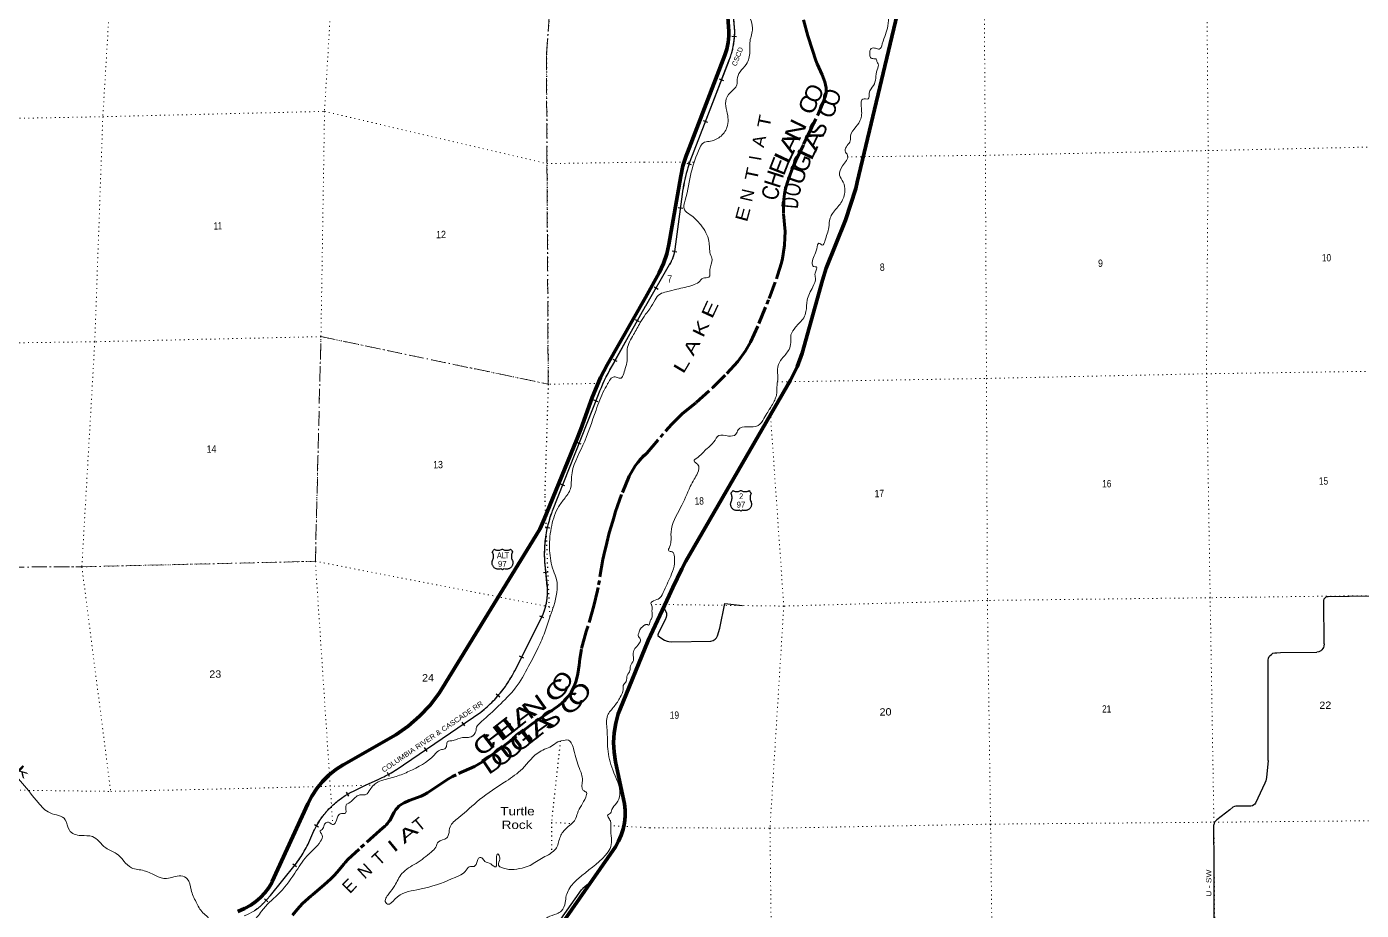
# Model space of a CAD drawing. Header units: feet. Extents: x -3 to 248627, y 0 to 184934.
# Drawn here: x 171430 to 203320, y 17281 to 38384 of the extents above; entities that cross this region are included whole.
import ezdxf
from ezdxf.enums import TextEntityAlignment as Align

# ---------------------------------------------------------------- set-up
doc = ezdxf.new("R2010")
doc.units = ezdxf.units.FT
doc.header["$LTSCALE"] = 70
for name, pattern in [('DOT_DASHED', [7.7, 5, -1.2, 0.3, -1.2]), ('DOTTED', [1.5, 0.3, -1.2]), ('LONG_DASH_SHORT_DASH', [9.9, 6, -1.2, 1.5, -1.2])]:
    doc.linetypes.add(name, pattern=pattern)
for name, color, linetype, lineweight in [('11', 7, 'LONG_DASH_SHORT_DASH', 60), ('16', 7, 'Continuous', 25), ('20', 7, 'Continuous', 70), ('29', 7, 'Continuous', 25), ('30', 7, 'Continuous', 35), ('34', 7, 'Continuous', 25), ('39', 7, 'Continuous', 13), ('42', 7, 'Continuous', 25), ('44', 7, 'DOT_DASHED', 13), ('6', 7, 'DOTTED', 25), ('7', 7, 'DOTTED', 13)]:
    doc.layers.add(name, color=color, linetype=linetype, lineweight=lineweight)
doc.layers.add('12', color=7, linetype='Continuous')
doc.layers.add('41', color=7, linetype='Continuous')

msp = doc.modelspace()

# ---------------------------------------------------------------- linework, layer by layer
at = {"layer": '11'}
for points in [[(186245.2, 28195.14), (186842.52, 28895.13), (187094.42, 29139.77), (187426.08, 29409.8), (187823.81, 29769.34), (188155.73, 30098.77), (188421.12, 30391.24), (188602.51, 30639.65), (188723.41, 30849.75), (188926.6, 31294.81), (189169.38, 31889.31), (189373.86, 32440.99), (189465.05, 32741.51), (189488.46, 32845.88), (189507.98, 32951.99), (189535.78, 33167.51), (189548.18, 33340.93), (189552.75, 33493.77), (189515.8, 33929.28), (189520.4, 34265.52), (189535.82, 34389.05), (189562.2, 34510.12), (189599.59, 34645.82), (189653.76, 34808.57), (189715.47, 34968.4), (189809.19, 35185.28), (189994.39, 35577.84), (190106.8, 35805.19), (190348.87, 36311.52), (190462.72, 36579.07), (190507.68, 36710.54), (190531.04, 36798.75), (190536.22, 36846.96), (190532.94, 36925.05), (190499.13, 37070.76), (190435.07, 37234.64), (190316.58, 37500.63), (190286.01, 37575.45), (190203.84, 37822.69), (190096.88, 38165.58), (189989.41, 38549.72)], [(186245.2, 28195.14), (186122.02, 28081.95), (186034.56, 27979.3), (185972.33, 27900.2), (185827.67, 27648.6), (185640.99, 27210.2), (185545.12, 26942.61), (185494.67, 26783.58), (185482.89, 26744.88), (185432.43, 26576.59), (185350.02, 26294.7), (185289.46, 26059.93), (185218.84, 25760.37), (185198.66, 25657.71), (185085.96, 24991.26), (185072.51, 24917.22), (184985.06, 24554.56), (184833.69, 24038.74), (184800.05, 23936.08), (184684, 23519.57), (184647, 23288.16), (184630.16, 23138.4), (184596.54, 22927.18), (184562.88, 22761.43), (184522.54, 22651.18), (184440.12, 22479.53), (184362.75, 22379.39), (184293.78, 22303.68), (184221.47, 22232.98), (184113.83, 22150.51), (183955.73, 22036.07), (183755.57, 21900.6), (183508.33, 21732.31), (183123.17, 21442.03), (182988.62, 21330.93), (182695.96, 21102.05), (182319.21, 20826.05), (182228.39, 20771.35), (182130.84, 20717.5), (181691.03, 20520.17), (181604.41, 20476.42), (181507.7, 20424.24)], [(186083.21, 28041.39), (186121.43, 28082.48), (186164.44, 28125.7), (186210.63, 28167.08), (186232.89, 28185.07), (186245.2, 28195.14)], [(181507.7, 20424.24), (181252.88, 20251.33), (181010.68, 20083.04), (180916.51, 20036.75), (180855.12, 20008.99), (180565.82, 19900.02), (180453.13, 19851.21), (180376.6, 19804.93), (180321.94, 19765.38), (180279.9, 19720.36), (180253.83, 19686.7), (180213.46, 19627.8), (180203.37, 19610.13), (180104.98, 19429.64), (180086.48, 19400.19), (180051.16, 19352.54), (180030.14, 19328.66), (180009.96, 19308.36), (179987.25, 19287.85), (179872.04, 19184.35), (179373.97, 18742.05), (179188.94, 18576.69), (179110.73, 18502.64), (179043.45, 18426.07), (179009.81, 18383.99), (178851.7, 18189.4), (178779.38, 18113.25), (178696.37, 18029.88), (178534.66, 17886.46), (178488.4, 17847.75), (178256.28, 17650.41), (178224.14, 17624.45), (178020.62, 17439.75), (177896.34, 17303.3), (177785.33, 17161.92)]]:
    msp.add_lwpolyline(points, dxfattribs=at)
at = {"layer": '16'}
for p, q in [((188499.33, 27311), (188498.74, 27310.58)), ((188499.03, 27310.78), (188498.75, 27310.58)), ((182798.48, 25909.76), (182797.89, 25909.34))]:
    msp.add_line(p, q, dxfattribs=at)
for points in [[(188255.69, 27245.75), (188277.42, 27270.63), (188285.47, 27279.84), (188307.28, 27304.82)], [(188260.6, 27034.09), (188271.49, 27059.55), (188277.44, 27077.84), (188282.28, 27100.57), (188284.73, 27123.68), (188284.74, 27146.93), (188282.32, 27170.04), (188277.5, 27192.78), (188270.33, 27214.89), (188267.78, 27220.63), (188255.69, 27245.75)], [(188307.28, 27304.82), (188332.23, 27293.1), (188342, 27289.34), (188360.4, 27284.4), (188379.23, 27281.41), (188398.26, 27280.4), (188417.29, 27281.39), (188436.12, 27284.36), (188454.53, 27289.28), (188472.32, 27296.11), (188489.31, 27304.75), (188498.72, 27310.56)], [(188499.33, 27311), (188515.86, 27301.2), (188533.13, 27293.27), (188551.13, 27287.19), (188569.67, 27283.03), (188588.54, 27280.82), (188607.54, 27280.61), (188626.45, 27282.37), (188645.08, 27286.11), (188663.22, 27291.77), (188666.12, 27293.02), (188691.12, 27304.9)], [(188691.12, 27304.9), (188712.95, 27279.9), (188720.68, 27271.05), (188742.77, 27245.75)], [(188742.77, 27245.75), (188730.8, 27221.05), (188724.01, 27203.15), (188718.09, 27180.67), (188714.55, 27157.7), (188713.43, 27134.48), (188714.75, 27111.28), (188718.48, 27088.34), (188724.59, 27065.91), (188727.08, 27059.51), (188737.89, 27034.02)], [(188436.96, 26833.27), (188412.95, 26829.68), (188406.98, 26829.18), (188391.13, 26829.5), (188375.41, 26831.49), (188359.98, 26835.1), (188345.01, 26840.31), (188330.67, 26847.05), (188317.11, 26855.26), (188304.48, 26864.83), (188292.92, 26875.68), (188282.56, 26887.67), (188273.51, 26900.68), (188265.87, 26914.57), (188259.73, 26929.18), (188255.14, 26944.35), (188252.17, 26959.92), (188250.83, 26975.71), (188251.16, 26991.56), (188253.14, 27007.28), (188253.67, 27009.55), (188260.6, 27034.09)], [(188499.25, 26811.96), (188474.11, 26832.63), (188473.28, 26833), (188468.03, 26834.72), (188462.95, 26835.81), (188436.96, 26833.27)], [(188561.32, 26833.3), (188535.12, 26835.7), (188533.89, 26835.53), (188528.56, 26834.18), (188524.11, 26832.53), (188499.25, 26811.96)], [(188737.89, 27034.02), (188744.71, 27009.51), (188745.88, 27003.96), (188747.51, 26988.2), (188747.49, 26972.35), (188745.8, 26956.59), (188742.48, 26941.09), (188737.56, 26926.03), (188731.09, 26911.56), (188723.15, 26897.85), (188713.81, 26885.04), (188703.19, 26873.28), (188691.39, 26862.69), (188678.55, 26853.4), (188664.82, 26845.49), (188650.33, 26839.07), (188635.25, 26834.2), (188619.74, 26830.93), (188603.97, 26829.3), (188588.12, 26829.32), (188585.12, 26829.64), (188561.32, 26833.3)], [(182554.83, 25844.51), (182576.56, 25869.39), (182584.61, 25878.6), (182606.42, 25903.58)], [(182559.74, 25632.85), (182570.63, 25658.31), (182576.58, 25676.6), (182581.42, 25699.33), (182583.87, 25722.44), (182583.88, 25745.69), (182581.46, 25768.8), (182576.64, 25791.54), (182569.47, 25813.65), (182566.92, 25819.39), (182554.83, 25844.51)], [(182606.42, 25903.58), (182631.37, 25891.86), (182641.14, 25888.1), (182659.54, 25883.16), (182678.37, 25880.17), (182697.4, 25879.16), (182716.43, 25880.15), (182735.26, 25883.12), (182753.67, 25888.04), (182771.46, 25894.87), (182788.45, 25903.51), (182797.86, 25909.32)], [(182798.48, 25909.76), (182815, 25899.96), (182832.27, 25892.03), (182850.27, 25885.95), (182868.81, 25881.79), (182887.68, 25879.58), (182906.68, 25879.37), (182925.59, 25881.13), (182944.22, 25884.87), (182962.36, 25890.53), (182965.26, 25891.78), (182990.26, 25903.66)], [(182990.26, 25903.66), (183012.09, 25878.66), (183019.82, 25869.81), (183041.91, 25844.51)], [(183041.91, 25844.51), (183029.94, 25819.81), (183023.15, 25801.91), (183017.23, 25779.43), (183013.69, 25756.46), (183012.57, 25733.24), (183013.89, 25710.04), (183017.62, 25687.1), (183023.73, 25664.67), (183026.22, 25658.27), (183037.03, 25632.78)], [(182736.1, 25432.03), (182712.09, 25428.44), (182706.12, 25427.94), (182690.27, 25428.26), (182674.55, 25430.25), (182659.12, 25433.86), (182644.15, 25439.07), (182629.81, 25445.81), (182616.25, 25454.02), (182603.62, 25463.59), (182592.06, 25474.44), (182581.7, 25486.43), (182572.65, 25499.44), (182565.01, 25513.33), (182558.87, 25527.94), (182554.28, 25543.11), (182551.31, 25558.68), (182549.97, 25574.47), (182550.3, 25590.32), (182552.28, 25606.04), (182552.81, 25608.31), (182559.74, 25632.85)], [(183037.03, 25632.78), (183043.85, 25608.27), (183045.02, 25602.72), (183046.65, 25586.96), (183046.63, 25571.11), (183044.94, 25555.35), (183041.62, 25539.85), (183036.7, 25524.79), (183030.23, 25510.32), (183022.29, 25496.61), (183012.95, 25483.8), (183002.33, 25472.04), (182990.53, 25461.45), (182977.69, 25452.16), (182963.96, 25444.25), (182949.47, 25437.83), (182934.39, 25432.96), (182918.88, 25429.69), (182903.11, 25428.06), (182887.26, 25428.08), (182884.26, 25428.4), (182860.46, 25432.06)], [(182798.39, 25410.72), (182773.25, 25431.39), (182772.42, 25431.76), (182767.17, 25433.48), (182762.09, 25434.57), (182736.1, 25432.03)], [(182860.46, 25432.06), (182834.26, 25434.46), (182833.03, 25434.29), (182827.7, 25432.94), (182823.25, 25431.29), (182798.39, 25410.72)]]:
    msp.add_lwpolyline(points, dxfattribs=at)
at = {"layer": '20'}
for points in [[(186214.5, 31915.08), (186545.2, 32506.04), (186646.52, 32726.22), (186724.26, 32955.78), (186775.81, 33181.94), (187059.09, 34813.76), (187111.93, 35060.7), (187190.28, 35300.76), (187220.89, 35376.34), (188115.63, 37700.77), (188162.15, 37851.15), (188192.69, 38005.56), (188206.93, 38162.32), (188207.09, 38272.7), (188152.91, 39090.52), (188145.5, 39445.24), (188170.16, 39760.36), (189002.46, 45197.36), (189018.72, 45352.49), (189018.68, 45508.47), (189002.33, 45663.59), (188969.86, 45816.14), (188931.57, 45937.81), (188635.39, 46657.51)], [(186282.07, 23727.96), (186780.89, 24798.96), (186866.84, 24992.19), (187081.68, 25439.81), (187182.86, 25615.99), (189682.06, 29945.19), (189836.97, 30260.8), (189956.17, 30584.8), (190447.43, 32334.42), (190532.36, 32619.52), (190993.11, 33761.64), (191238.4, 34518.25), (191277.82, 34672.19), (192227.73, 38675.21)], [(176473.82, 17252.55), (176637.4, 17321.9), (176786.58, 17404.08), (176907.5, 17489.02), (177018.87, 17586.13), (177119.49, 17694.35), (177208.24, 17812.49), (177284.15, 17939.27), (177298.17, 17966.43), (178144.01, 19820.05), (178241.91, 20010.4), (178359.16, 20189.47), (178494.49, 20355.3), (178646.42, 20506.08), (178813.27, 20640.15), (178993.23, 20756.05), (179010.59, 20765.87), (180249.16, 21472.24), (180546.06, 21678.94), (180819.74, 21915.53), (181067.18, 22179.43), (181285.68, 22467.76), (181366.26, 22592.19), (183607.29, 26239.55), (183687.72, 26379.88), (183724.18, 26457.22), (183795.89, 26620.05), (184569.38, 28510.23), (184670.68, 28770.89), (184939.84, 29526.54), (185139.94, 30003.29), (185302.43, 30311.61), (186214.5, 31915.08)], [(184087.76, 16774.66), (185497.1, 18800.22), (185573.15, 18932.83), (185634.92, 19072.67), (185681.74, 19218.19), (185713.09, 19367.81), (185728.63, 19519.89), (185728.19, 19672.76), (185711.92, 19823.81), (185498.19, 20830.24), (185463.72, 21058.43), (185453.28, 21288.96), (185467.01, 21519.32), (185504.73, 21746.99), (185566.05, 21969.47), (185602.95, 22071.83), (186282.07, 23727.96)]]:
    msp.add_lwpolyline(points, dxfattribs=at)
at = {"layer": '29'}
for p, q in [((202431.24, 23642.05), (202425.87, 24679.14)), ((202527.69, 24779.11), (204820.08, 24811.13)), ((201095.07, 20856.39), (201092.69, 23254.91))]:
    msp.add_line(p, q, dxfattribs=at)
for points in [[(186649.59, 24521.54), (186705.66, 24421.22), (186715.94, 24376.64), (186714.8, 24325.2), (186709.08, 24278.33), (186687.38, 24220.04), (186527.45, 23904.54), (186510.31, 23859.96), (186513.74, 23845.1), (186554.87, 23803.95), (186672.53, 23731.93), (186737.64, 23707.93), (186775.34, 23702.21), (186842.74, 23694.21), (187779.46, 23707.93), (187835.43, 23725.07), (187879.98, 23753.65), (187915.4, 23789.09), (187939.39, 23835.96), (187994.22, 24018.85), (188108.45, 24608.69), (188533.4, 24558.39)], [(202425.87, 24679.14), (202436.12, 24719.88), (202454.4, 24747.31), (202477.25, 24765.6), (202502.38, 24777.03), (202527.69, 24779.11)], [(202431.24, 23642.05), (202425.84, 23589.38), (202418.99, 23559.66), (202400.71, 23529.94), (202375.58, 23500.22), (202350.45, 23475.08), (202320.75, 23459.07), (202302.47, 23452.21), (202254.97, 23444.54)], [(201092.69, 23254.91), (201101.89, 23302.47), (201120.17, 23339.05), (201140.73, 23366.48), (201172.72, 23393.92), (201209.27, 23419.07), (201250.4, 23430.5), (201301.21, 23433.71)], [(201301.21, 23433.71), (201392.15, 23435.7), (202254.97, 23444.54)], [(201095.07, 20856.39), (201053.92, 20451.64), (201036.79, 20375.07), (201017.36, 20314.48), (200793.47, 19843.53), (200776.34, 19819.53), (200752.34, 19797.8), (200719.22, 19776.09), (200679.23, 19770.37), (200318.26, 19765.8), (200287.43, 19757.8), (200254.29, 19742.94), (200181.18, 19683.5), (199870.47, 19441.16), (199823.64, 19394.31), (199805.37, 19364.59), (199794.49, 19321.11)], [(199831.28, 16729.99), (199804.23, 17159.76), (199806.45, 17824.1), (199807.56, 18351.79), (199794.49, 19321.11)], [(184045.38, 16854.88), (184689.21, 17773.68), (184707.05, 17795.66), (184722.6, 17810.31), (184777.01, 17854.21), (184930.05, 17985.23)]]:
    msp.add_lwpolyline(points, dxfattribs=at)
at = {"layer": '34'}
for p, q in [((188282.82, 38160.06), (188393.22, 38153.09)), ((187976.88, 37141.3), (188080.04, 37101.39)), ((187592.41, 36140.39), (187695.57, 36100.47)), ((187202.1, 35121.9), (187308.51, 35091.71)), ((186996.02, 34063.49), (187105.66, 34048.84)), ((186854.8, 33034.78), (186962.66, 33010.23)), ((186423.81, 32169.46), (186519.6, 32114.14)), ((186070.86, 31332.21), (185974.23, 31386.04)), ((185540.14, 30384.95), (185443.52, 30438.79)), ((185082.95, 29424.87), (184980.05, 29465.43)), ((184682.35, 28415.68), (184579.44, 28456.24)), ((184291.58, 27417.21), (184188.68, 27457.77)), ((183927.67, 26404.65), (183819.67, 26428.53)), ((183891.98, 25356.12), (183781.96, 25344.7)), ((183790.12, 24263.69), (183689.63, 24309.93)), ((183306.89, 23304.28), (183208.23, 23354.29)), ((182733.56, 22370.8), (182650.02, 22443.3)), ((181896.51, 21685.49), (181834.27, 21776.93)), ((180997.45, 21076.69), (180935.21, 21168.12)), ((180101.87, 20478.12), (180048.6, 20575.05)), ((179125.88, 20007.46), (179068.96, 20102.31)), ((178403.73, 19270.33), (178307.25, 19324.42)), ((177874.82, 18315.67), (177789.03, 18385.48)), ((177193.08, 17485), (177110.55, 17558.64))]:
    msp.add_line(p, q, dxfattribs=at)
at = {"layer": '34', "lineweight": 13}
for p, q in [((187092.99, 34385.16), (186917.67, 33073.44)), ((186784.22, 32693.63), (186216.04, 31709.8)), ((186215.05, 31706.31), (185479.84, 30386.64)), ((185091.11, 29598.57), (183995.89, 26820.07)), ((183817.11, 25533.94), (183870.69, 25017.77)), ((183739.91, 24282.57), (183091.5, 23003.49)), ((182281.32, 22015.29), (180258.26, 20638.26)), ((178290.58, 19175.5), (178170.45, 18899.66))]:
    msp.add_line(p, q, dxfattribs=at)
for points in [[(188273.86, 39061.62), (188290.79, 38892.91), (188336.54, 38362.49)], [(188203.38, 37571.21), (187273.38, 35167.57), (187244.05, 35064.19)], [(177847.16, 18366.44), (177254.19, 17637.76), (177078.79, 17441.2)]]:
    msp.add_lwpolyline(points, dxfattribs=at)
at = {"layer": '34'}
for points in [[(188291.89, 38893.01), (188337.64, 38362.56), (188338.28, 38349.61), (188339.62, 38317.69), (188340.21, 38285.89), (188340.4, 38254.06), (188340.01, 38222.27), (188338.98, 38190.34), (188337.44, 38158.62), (188335.43, 38126.7), (188332.74, 38095.05), (188329.56, 38063.21), (188325.72, 38031.64), (188321.47, 38000.04), (188316.72, 37968.65), (188311.31, 37937.13), (188305.23, 37905.89), (188298.82, 37874.79), (188291.75, 37843.56), (188284.26, 37812.7), (188276.18, 37781.87), (188267.36, 37751.16), (188258.27, 37720.76), (188248.6, 37690.38), (188238.2, 37660.13), (188227.51, 37630.18), (188216.33, 37600.43), (188204.4, 37570.81), (187274.42, 35167.22), (187245.1, 35063.88), (187230.12, 35015.1), (187210.09, 34946.49), (187191.21, 34877.31), (187173.91, 34807.51), (187157.48, 34738), (187142.22, 34667.92), (187128.53, 34597.21), (187115.7, 34526.79), (187104.11, 34456.21), (187094.08, 34385.01), (186918.76, 33073.3), (186918.33, 33069.72), (186915.96, 33053.14), (186913.38, 33036.59), (186910.5, 33020.1), (186907.27, 33003.6), (186903.8, 32987.25), (186900.06, 32970.83), (186896, 32954.62), (186891.67, 32938.35)], [(186891.67, 32938.35), (186887.01, 32922.27), (186882.15, 32906.21), (186877.03, 32890.3), (186871.57, 32874.38), (186865.78, 32858.66), (186859.82, 32843.04), (186853.53, 32827.41), (186847.03, 32812.01), (186840.23, 32796.67), (186833.06, 32781.46), (186825.79, 32766.43), (186818.2, 32751.46), (186810.25, 32736.62), (186802.17, 32721.96), (186793.86, 32707.45), (186785.17, 32693.07), (186216.19, 31710.59)], [(183949.53, 26691.7), (183965.62, 26740.04), (183982.9, 26788.18), (183994.86, 26820.46), (185090.09, 29598.98), (185124.68, 29685.3), (185161.07, 29770.36), (185198.93, 29854.83), (185237.98, 29939.4), (185278.82, 30022.71), (185320.93, 30104.93), (185364.23, 30187.25), (185409.32, 30268.31), (185455.7, 30348.29), (185478.89, 30387.19), (186216.19, 31710.62)], [(179102.35, 20057.02), (179133.64, 20075.01), (179164.96, 20092.34), (179196.68, 20109.17), (179220.48, 20121.16), (179522.21, 20268.93), (179825.62, 20408.97), (179924.98, 20453.55), (179926.3, 20454.14), (179963.43, 20471.59), (180000.58, 20489.57), (180037.16, 20508.33), (180073.25, 20527.67), (180109.37, 20547.52), (180144.92, 20568.15), (180179.97, 20589.34), (180214.98, 20611.27), (180249.28, 20633.68), (180257.65, 20639.17), (182280.67, 22016.18), (182320.18, 22047.19), (182358.77, 22078.95), (182396.85, 22111.39), (182434.8, 22144.47), (182471.81, 22178.27), (182508.08, 22212.58), (182544.22, 22247.52), (182579.42, 22283.19), (182613.87, 22319.36), (182648.01, 22356.4), (182681.18, 22393.76), (182714, 22431.57), (182746.11, 22470.29), (182777.24, 22509.34), (182807.84, 22549.08), (182837.86, 22589.08), (182867.18, 22629.99), (182895.69, 22671.02), (182923.5, 22712.94), (182950.51, 22754.97), (182976.98, 22797.68), (183002.47, 22840.71), (183027.21, 22884.26), (183051.37, 22928.08), (183074.6, 22972.62), (183090.52, 23003.99), (183738.92, 24283.05), (183749.5, 24306.02), (183759.49, 24329.12), (183769.09, 24352.41), (183778.48, 24375.95), (183787.3, 24399.6), (183795.66, 24423.3), (183803.82, 24447.26), (183811.4, 24471.33), (183818.51, 24495.45), (183825.3, 24519.89), (183831.57, 24544.26), (183837.59, 24568.74), (183843.07, 24593.46), (183848.04, 24618.11), (183852.62, 24642.94), (183856.87, 24667.77), (183860.61, 24692.83), (183863.96, 24717.76), (183866.78, 24742.93), (183869.21, 24767.98), (183871.26, 24793.19), (183872.79, 24818.33), (183873.86, 24843.52), (183874.62, 24868.71), (183874.78, 24894), (183874.63, 24919.29), (183873.96, 24944.5), (183872.96, 24969.7), (183871.32, 24994.88), (183869.59, 25017.67), (183816.01, 25533.84), (183811.91, 25584.83), (183809, 25635.65), (183806.97, 25686.52), (183805.49, 25737.74), (183805.2, 25788.77), (183805.82, 25839.58), (183806.98, 25890.74), (183809.34, 25941.7), (183812.6, 25992.45), (183816.7, 26043.56), (183821.74, 26094.16), (183827.35, 26144.82), (183834.12, 26195.59), (183841.82, 26245.84), (183850.41, 26296.15), (183859.58, 26346.24), (183869.93, 26396.42), (183880.91, 26446.08), (183893.06, 26495.83), (183905.84, 26545.04), (183919.48, 26594.34), (183934.07, 26643.13), (183949.53, 26691.7)], [(176872.18, 17273.81), (176889.64, 17285.39), (176907, 17297.31), (176924.15, 17309.42), (176941.13, 17321.98), (176957.81, 17334.69), (176974.32, 17347.85), (176990.53, 17361.14), (177006.61, 17374.78), (177022.33, 17388.69), (177037.83, 17402.89), (177053.14, 17417.27), (177068.15, 17432.07), (177077.99, 17441.95), (177253.35, 17638.47), (177846.3, 18367.12), (177875.89, 18405.95), (177904.43, 18445.25), (177932.33, 18485.07), (177959.93, 18525.44), (177986.49, 18566.27), (178012.22, 18607.4), (178037.67, 18649.08), (178062.07, 18691.22), (178085.64, 18733.66), (178108.71, 18776.83), (178130.79, 18820.07), (178152.42, 18863.65), (178169.45, 18900.11), (178289.58, 19175.96), (178303.4, 19204.23), (178319.91, 19236.02), (178336.67, 19267.71), (178354.23, 19299.03), (178372.25, 19330.3), (178390.74, 19360.88), (178409.96, 19391.27), (178429.52, 19421.36), (178449.61, 19451.21), (178470.37, 19480.42), (178491.58, 19509.58), (178513.2, 19538.24), (178535.42, 19566.47), (178558.05, 19594.18), (178581.21, 19621.65), (178604.71, 19648.82), (178628.87, 19675.36), (178653.38, 19701.57), (178678.49, 19727.35), (178703.92, 19752.82), (178729.85, 19777.59), (178756.1, 19802.04), (178782.76, 19825.99), (178810.03, 19849.5), (178837.51, 19872.43), (178865.52, 19895.12), (178893.81, 19917.04), (178922.64, 19938.72), (178951.74, 19959.62), (178981.19, 19980.21), (179010.85, 20000.22), (179041.11, 20019.8), (179071.66, 20038.6), (179102.35, 20057.02)]]:
    msp.add_lwpolyline(points, dxfattribs=at)
at = {"layer": '34', "lineweight": 13}
for centre, radius, start, end in [((186514.79, 38262.22), 1824.51, 337.74459, 3.15045), ((191166.01, 33835.38), 4109.96, 162.60338, 172.31256), ((185965.57, 33194.62), 959.78, 328.53454, 352.7466), ((190034.35, 27650.14), 5313.38, 149.00112, 158.48755), ((186728.51, 25784.73), 2922.18, 159.2492, 184.92329), ((182428.87, 24895.02), 1447.04, 334.9607, 4.86635), ((180520.44, 24285.17), 2872.81, 307.80282, 333.50366), ((187763, 2928.57), 19196.81, 114.09648, 116.42149), ((178947.62, 22596.1), 2356.03, 294.52084, 303.79958), ((180142.69, 18281.9), 2056.41, 116.62946, 154.24367), ((175636.65, 20071.29), 2791.57, 322.35903, 335.1843), ((176217.37, 18285.68), 1206.31, 289.90582, 315.569)]:
    msp.add_arc(centre, radius, start, end, dxfattribs=at)
at = {"layer": '39'}
msp.add_lwpolyline([(186204.29, 24097.73), (186209.48, 24099.65), (186214.61, 24101.24), (186222.94, 24103.55), (186231.44, 24105.5), (186235.51, 24105.85), (186241.53, 24106.38), (186249.5, 24106.56), (186255.17, 24106.03), (186263.66, 24104.26), (186271.63, 24101.42), (186279.01, 24097.79)], dxfattribs=at)
for points in [[(188822.86, 46659.45), (189011.54, 46264.8), (189161.1, 45879.88), (189210.62, 45455.44), (189201.28, 45235.75), (189237.51, 45071.01), (189148.96, 44268.15), (189158, 44187.68), (189082.41, 44122.28), (189027.87, 43980.59), (188939.72, 43306.65), (188873.16, 42999.62), (188830.22, 42733.18), (188878.71, 42391.32), (188925.93, 41827.85), (188841.87, 41472.26), (188693.08, 41148.09), (188624.16, 40869.24), (188590.32, 40679.45), (188443.1, 40228.39), (188416.02, 39819.12), (188411.37, 39524.32), (188373.49, 39364.66), (188381.61, 39234.76), (188421.66, 39041.6), (188626.61, 38729.89), (188772.65, 38304.64), (188708.05, 38001.66), (188710.75, 37784.13), (188621.97, 37484.88), (188475.35, 37309.81), (188405.28, 37123.61), (188398.84, 36994.6), (188240.3, 36807.3), (188132.18, 36608.53), (188161.32, 36367.16), (188162.15, 35976.36), (187996.05, 35750.69), (187735.96, 35644.71), (187599.65, 35610.78), (187516.66, 35492.91), (187310.81, 34906.15), (187166.22, 34243.6), (187144.95, 34013.69), (187283.17, 33894.54), (187535.52, 33651.91), (187733.48, 33255.51), (187765.36, 32955.75), (187807.24, 32821.3), (187753.85, 32586.96), (187731.98, 32405.38), (187591.6, 32375.43), (187488.15, 32285.51), (187344.3, 32211.19), (186967.46, 32115.85), (186714.91, 32050.26), (186566.74, 32000.07), (186443.81, 31859.54), (186321.79, 31646.5), (186217.83, 31516.46)], [(191272.8, 46680.2), (191285.36, 46458.29), (191176.17, 46182.96), (191174.05, 46029.83), (191126.06, 45684.76), (191094.09, 45021.6), (191075.87, 44545.95), (191140.12, 43906.15), (191172.65, 43554.02), (191279.57, 43363.98), (191249.18, 43220.57), (191205.77, 43153.55), (191290.57, 43126.4), (191435.42, 43120.15), (191579.57, 43170.29), (191672.01, 43175.47), (191671.1, 43247.98), (191694.53, 43304.68), (191718.76, 43296.92), (191708.19, 43175.92), (191693.66, 43050.84), (191566.17, 42954.58), (191387.91, 42897.97), (191249.96, 42833.8), (191238.63, 42775.24), (191379.76, 42744.76), (191484.26, 42750.09), (191540.6, 42746.77), (191529.74, 42649.94), (191482.24, 42588.91), (191354.57, 42506.74), (191286.84, 42455.54), (191281.27, 42256.03), (191267.99, 42030.25), (191338.73, 41839.75), (191428.01, 41774.39), (191497.07, 41718.84), (191485.56, 41674.38), (191436.12, 41607.28), (191500.47, 41444.91), (191609.89, 41377.78), (191655.22, 41289.71), (191741.02, 41182), (191860.08, 40986.06), (191979.94, 40725.67), (192169.9, 40163.98), (192225.32, 39749.69), (192210.37, 39334.52), (192123.32, 38896.29), (192041.71, 38667.64), (192008.77, 38405.35), (191873.39, 37972.56), (191802.57, 37846.78), (191713.81, 37869.85), (191609.36, 37860.5), (191574.73, 37735.17), (191595.93, 37646.79), (191668.66, 37619.5), (191720.98, 37616.12), (191745.91, 37551.97), (191774.71, 37499.95), (191752.36, 37356.64), (191664.56, 36978.84), (191562.21, 36800.29), (191535.77, 36662.98), (191411.17, 36657.4), (191373.06, 36487.71), (191360.78, 36181.36), (191242.51, 35990.52), (191112.47, 35775.37), (191109.9, 35658.5), (191038.87, 35548.83), (190988.2, 35419.28), (191045.85, 35311.21), (190924.3, 35059.9), (190854.63, 34841.47), (190941.22, 34669.3), (190979.96, 34464.31), (190886.96, 34181.13), (190685.05, 33924.79), (190630.11, 33815.32), (190596.72, 33589.29), (190500.25, 33261.74), (190445.16, 33164.36), (190360.12, 33211.65), (190309.45, 33082.09), (190200.97, 32750.37), (190234.29, 32658.11), (190298.77, 32646.83), (190268.41, 32501.41), (190277.95, 32380.66), (190216.17, 32174.41), (190079.39, 31854.42), (190050.62, 31580.1), (189996.13, 31434.38), (189797.89, 31206.29), (189691.57, 31023.66)], [(155167.2, 32874.11), (155397.84, 32558.16), (155658.37, 32252.46), (156066.02, 32170.68), (156363, 32211.88), (156649.47, 32039.49), (156774.05, 31806.01), (156833.14, 31519.08), (156862.07, 31231.65), (157093.59, 30977.8), (157565.58, 30655.5), (157707.58, 30583.37), (157991.67, 30312.29), (158082.9, 30148.71), (158331.47, 29957.57), (158677.13, 29613.02), (159036.99, 29381.45), (159195.94, 29378.07), (159239.24, 29314.36), (159230.09, 29259.85), (159249.26, 29195.74), (159222.05, 29138.91), (159227.42, 29058.46), (159255.27, 28956.25), (159268.78, 28869.9), (159403.27, 28765.44), (159508.71, 28594.05), (159774.03, 28483.72), (160143.54, 28397.28), (160477.08, 28416.94), (161345.35, 28453.6), (161464.39, 28552.23), (161620.29, 28490.41), (161768.55, 28404.29), (161916.74, 28322.21), (162078.28, 28163.84), (162570.28, 27968.71), (162978.33, 27741.97), (163430.59, 27517.99), (163584.59, 27208.49), (163570.3, 26859.94), (163713.94, 26689.18), (163897.92, 26631.86), (164145.92, 26354.13), (164619.87, 25915.08), (164674.77, 25638.15), (164884.5, 25363.8), (165182.44, 25107.04), (165385.06, 25017.81), (165559.1, 24712.67), (165711.72, 24364.89), (165920.69, 24016.04), (166276.84, 23645.49), (166570.71, 23632.28), (166869.73, 23671.51), (167062.44, 23453.26), (167134.26, 23247.08), (167157.12, 23082.36), (167389.47, 22899), (167638.07, 22826.64), (167886.6, 22879.12), (168085.83, 22751.58), (168345.49, 22498.2), (168624.32, 22301.52), (169148.5, 21986.13), (169375.45, 21885.22), (169557.13, 21725.18), (169924.63, 21517.9), (170084.96, 21311.19), (170301.59, 21105.41), (170473.75, 21033.79), (170898.96, 20742.92), (171332.63, 20307.22), (171702.25, 19852.33), (171989.93, 19607.48), (172352.67, 19444.42), (172449.4, 19192.35), (172727.05, 19066.12), (172998.94, 19044.49), (173319.26, 18771.99), (173570.91, 18637.27), (173936.61, 18297.08), (174233.43, 18227.55), (174773.59, 18039.26), (175116.49, 18101.36), (175268.53, 18029.41), (175357.32, 17771.17), (175478.88, 17477.23), (175639.98, 17224.22), (175750.31, 17121.37), (175840.49, 17020.19), (175973.61, 16975.94)], [(186217.83, 31516.46), (186092.39, 31316.14), (185930.7, 31030.8), (185781.68, 30680), (185778.17, 30408.13), (185729.05, 30218.05), (185608.21, 29986.51), (185513.21, 30015.12), (185426.81, 30009.65), (185340.12, 29901.49), (185226.82, 29700.28), (185034.34, 29228.89), (184721.91, 28386.05), (184448.74, 27633.62), (184423.32, 27349.31), (184270.54, 27103.14), (184121.32, 26885.22), (183962.36, 26407.4), (183924.98, 25875.24), (184015.51, 25391.53), (184087.34, 25185.35), (184023.42, 24556.11), (183941.12, 24305.07), (183810.7, 23924.38), (183653.88, 23559.35), (183423.97, 23114.58), (183104.92, 22587.78), (182703.69, 22164.31), (182299.61, 21791.12), (182181.15, 21658.27), (182149.29, 21518.81), (182012.26, 21413.84), (181905.69, 21412.06), (181675.33, 21355.86), (181561.19, 21325.77), (181486.96, 21314.46), (181464.41, 21219.46), (181417.49, 21138.14), (181315.35, 21112.27), (181166.56, 20988.98), (180569.62, 20602.5), (180257.92, 20478.5), (179635.54, 20170.12), (179537.09, 20043.65), (179458.67, 20042.34), (179328.44, 20011.98), (179130.12, 19843.56), (179062.46, 19800.15), (179051.68, 19602.66), (178951.28, 19592.93), (178895.41, 19565.82), (178810.03, 19379.16), (178762.55, 19332.06), (178643.04, 19382.41), (178592.8, 19379.56), (178535.53, 19316.19), (178490.97, 19214.78), (178443.25, 19181.76), (178489.23, 19077.84), (178453.48, 18930.26), (178125.57, 18572.44), (177836.64, 18168.96), (177428.89, 17654.78), (177043.24, 17261.76), (176805.51, 17044.37), (176699.04, 17036.55), (176634.54, 16924.74), (176566.18, 16802.8), (176458.93, 16841.27), (176370.23, 16853.88), (176251.16, 16757.26), (176238.5, 16672.49), (176310.72, 16562.96), (176288.34, 16457.89), (176188.68, 16283.07), (176118.01, 16179.21), (176085.8, 16180.69), (176027.59, 16240.95)], [(189691.57, 31023.66), (189645.67, 30672.57), (189473.46, 30452.86), (189379.31, 30262.33), (189378.69, 29988.35), (189360.56, 29828.99), (189343.49, 29585.02), (189302.75, 29465.66), (189281.85, 29422.51), (189137.19, 29181.41), (189047.63, 29025.27), (188906.12, 28858.39), (188432.8, 28759.84), (188373.84, 28650.32), (188197.42, 28607.84), (187972.04, 28621.15), (187849.29, 28466.52), (187686.39, 28307.36), (187585.05, 28209.41), (187475.73, 28107.32), (187376.41, 28009.39), (187461.8, 27933.9), (187460.38, 27724.38), (187381.79, 27576.35), (187287.46, 27399.91), (187056.43, 26897.45), (186826.41, 26314.41), (186825.24, 26084.75), (186790.63, 25957.41), (186771.7, 25862.49), (186852.37, 25843.35), (186906.14, 25723.15), (186908.19, 25557.99), (186838.85, 25313.37), (186662.73, 24922.39), (186552.45, 24735.68), (186408.5, 24669.43), (186344.76, 24620.29), (186369.69, 24556.13), (186371.24, 24431.25), (186365.35, 24257.94), (186325.94, 24192.98), (186288.42, 24091.66), (186279.01, 24097.79)], [(186204.29, 24097.73), (186094.23, 24002.8), (186055.66, 23903.5), (186038.71, 23834.76), (186092.16, 23765.19), (186073.67, 23668.24), (185933.93, 23484.7), (185923.95, 23359.7), (185929.78, 23251.08), (185855.59, 23116.95), (185845.34, 23008.06), (185780.9, 22892.22), (185753.12, 22748.81), (185684.39, 22649), (185679.94, 22554.3), (185612.62, 22369.96), (185465.47, 22148.04), (185310.12, 21936.05), (185297.73, 21593.57), (185315.41, 21136.83), (185432.35, 20637.45), (185601.14, 20044.31), (185524.11, 19839.67), (185410.04, 19684.74), (185357.46, 19581.18), (185309.71, 19550.19), (185326.56, 19504.16), (185376.3, 19416.4), (185388.31, 19179.02), (185406.28, 18945.77), (185371.16, 18759.95), (185261.25, 18597.05), (184616.83, 18042.66), (184385.87, 17781.09), (184324.01, 17631.07), (184298.65, 17463.53), (184207.44, 17264.7), (184097.92, 17198.44), (183882.1, 17114.3), (183729.8, 16960.75), (183663.11, 16858.97), (183549.71, 16784.59), (183365.06, 16761.37), (183032.28, 16695.41), (183033.73, 16608.86), (183073.51, 16514.89), (182996.26, 16443.13), (182790.33, 16369.22), (182685.78, 16367.48), (182541.2, 16352.98), (182427.2, 16314.83), (182315.3, 16270.68), (182120.49, 16253.34), (181858.76, 16269.1), (181681.41, 16290.29), (181506.51, 16285.36), (181204.56, 16421.25), (181116.19, 16534.53), (180943.59, 16753.12), (180772.88, 16738.19), (180520.5, 16554.78), (180352.31, 16388.89), (180137.1, 16268.51), (179960.03, 16032), (179792.64, 15817.8), (179538.19, 15638.39), (179137.05, 15571.28), (178967.91, 15582.55), (178777.13, 15565.27), (178728.67, 15697.34), (178805, 15823.45), (178768.33, 15971.82), (178594.4, 16029.32), (178372.42, 16073.93), (178276.84, 16015.96), (178111.33, 15809.84), (177865.46, 15719.16), (177660.13, 15609.02), (177432.72, 15375.69), (177042.02, 14803.4), (176996.22, 14655.66), (177053.86, 14576.09), (177011.27, 14476.72), (176907.89, 14404.53), (176838.49, 14344.98), (176816.47, 14217.77), (176724.49, 14065.23), (176506.81, 13610.59), (176451.72, 13416.39), (176484.9, 13356.54), (176450.46, 13251.27), (176473.62, 13068.44), (176529.39, 12859.98), (176516.97, 12640.31), (176449.68, 12574.76), (176304.23, 12612.59), (176211.23, 12641.24)], [(184200.01, 21325.57), (184376.76, 21340.6), (184505.35, 21107.18), (184637.37, 20668.46), (184710.44, 20387.81), (184728.58, 20144.49), (184803.88, 20091.39), (184789.54, 19986.45), (184590.9, 19596.56), (184537.05, 19448.69), (184311.42, 19229.48), (184170.24, 19011.69), (184072.09, 18746.3), (183935.2, 18633.28), (183612.48, 18446.68), (183457.19, 18351.47), (183271.16, 18289.97), (182760, 18307.6), (182717.3, 18335.08), (182725.11, 18470.11), (182717.06, 18590.77), (182684.28, 18626.47), (182655.77, 18527.34), (182658.19, 18382.41), (182641.17, 18317.7), (182519.28, 18390.16), (182379.53, 18448.22), (182305.73, 18531.55), (182255.23, 18544.8), (182177.18, 18400.55), (182120.01, 18331.14), (182003.56, 18319.13), (181908.86, 18208.82), (181759.7, 18107.67), (181042.18, 17835.96), (180749.65, 17768.65), (180230.35, 17550.58), (180051.33, 17430.82), (180008.5, 17466.34), (180085.44, 17677.02), (180223, 17870.59), (180397.22, 18157.39), (180735.05, 18402.63), (181098.61, 18672.45), (181205.25, 18791.01), (181267.54, 18914.87), (181467.1, 19008.81), (181511.94, 19094.12), (181547.15, 19273.9), (181748.66, 19492.7), (182252.33, 19923.92), (182888.54, 20367.43), (183275.84, 20661.82), (183689.4, 21069.39), (184004.64, 21221.63), (184167.94, 21318.99), (184200.01, 21325.57)]]:
    msp.add_spline(points, degree=3, dxfattribs=at)
at = {"layer": '44'}
msp.add_lwpolyline([(155329.96, 9773.19), (157417.62, 9991.69), (162635.17, 10580.2), (167856.13, 11205.01), (168064.61, 15827.2), (168204.21, 20478.43), (168109.95, 22872.78), (167250.13, 25463.73), (167250.13, 25463.73), (172748.67, 25485.14), (178327.83, 25616.62), (178461.54, 30982.51), (183890.88, 29847.08), (183860.87, 35187.9), (183847.79, 37732.78), (184161.37, 42082.9), (183467.3, 42093.45), (178881.61, 41968.51), (178135.7, 41952.01), (178034.76, 46571.29)], dxfattribs=at)
at = {"layer": '6'}
for points in [[(184161.37, 42082.9), (183847.79, 37732.78), (183860.87, 35187.9), (183890.88, 29847.08), (183806.97, 27161.84), (183911.19, 24532.09), (183932.7, 24280.18)], [(184180.78, 21323.31), (183967.01, 19378.76), (183971.56, 18656.09)]]:
    msp.add_lwpolyline(points, dxfattribs=at)
at = {"layer": '7'}
for p, q in [((186187.8, 35149.89), (187384.2, 35148.05)), ((183967.01, 19378.76), (184449.99, 19352.92)), ((186319, 19253.02), (185383.58, 19303.02))]:
    msp.add_line(p, q, dxfattribs=at)
for points in [[(194286.98, 42128.25), (194337.5, 35311.89), (194363.5, 29983.91), (194385.14, 24682.08), (194461.6, 19338.62), (194527.95, 13999.06), (194580.08, 8671.41), (194634.08, 3517.03), (194653.98, 838.52)], [(199944.94, 884.72), (199906.73, 3487.97), (199869.6, 8741.27), (199841.75, 14057.13), (199797.66, 19384.88), (199708.92, 24746.32), (199620.33, 30095.67), (199660.65, 35426.48), (199606.91, 42178.35)], [(173587.98, 41841.8), (173249.11, 36234.9), (173057.22, 30859.99), (172748.67, 25485.14), (173437.54, 20120.92)], [(178881.61, 41968.51), (178546.76, 36361.68), (178461.54, 30982.51), (178327.83, 25616.62), (178743.31, 19330.08)], [(155147.09, 36360.38), (157433.03, 36308.88), (162688.97, 36283.95), (168007.35, 36133.22), (173249.11, 36234.9), (178546.76, 36361.68), (183859.32, 35113.56), (186187.8, 35149.89)], [(191031.62, 35275.45), (194337.5, 35311.89), (199660.65, 35426.48), (204997.88, 35541.25), (210244.25, 35685.11), (215598.73, 35705.42), (217215, 35760.35)], [(185318.61, 29866.34), (183890.88, 29847.08), (178461.54, 30982.51), (173057.22, 30859.99), (167718.44, 30786.89), (162277.43, 31175.16), (156934.06, 31257.01), (155182.61, 31198.52)], [(189368.54, 29900.17), (194363.5, 29983.91), (199620.33, 30095.67), (205032.36, 30177.13), (210311.55, 30367.96), (215569.07, 30333.21), (217266.7, 30391.2)], [(189191.89, 29272.49), (189520.71, 24547), (189190.52, 19240.79)], [(155221.58, 25530.43), (157099.12, 25463.24), (161966.63, 26055.97), (167250.13, 25463.73), (172748.67, 25485.14), (178327.83, 25616.62), (184009.55, 24512.98)], [(217318.45, 25016.2), (215663.83, 24965.03), (210435.07, 25184), (205121.08, 24817.7), (199708.92, 24746.32), (194385.14, 24682.08), (189520.71, 24547), (186353.87, 24587.85)], [(155262.27, 19613.65), (157839.65, 19654.92), (162985.79, 20906.66), (168204.21, 20478.43), (170745.87, 20154.47), (173437.54, 20120.92), (176781.1, 20194.91), (179826.04, 20271.58)], [(186319, 19253.02), (189190.52, 19240.79), (194461.6, 19338.62), (199797.66, 19384.88), (205115.58, 19434.95), (210371.13, 19649.43), (215691.13, 19532.32), (217370.65, 19595.1)], [(189190.52, 19240.79), (189254.44, 13935.44), (189318.01, 8658.3)]]:
    msp.add_lwpolyline(points, dxfattribs=at)

# ---------------------------------------------------------------- texts
at = {"layer": '12'}
for s, rotation, width, p in [('C', 64.38, 1.1, (190286.22, 36438.72)), ('O', 68.51, 0.95, (190847.76, 36622.22)), ('N', 64.38, 1.25, (189981.48, 35832.17)), ('A', 64.604, 1.35, (189836.2, 35528.48)), ('A', 64.59, 1.35, (190395.95, 35601.67)), ('L', 64.799, 1.4, (189714.99, 35264.81)), ('L', 64.673, 1.4, (190268.66, 35350.32)), ('E', 68.817, 1.1, (189592.58, 34985.9)), ('U', 71.061, 1.05, (190022.37, 34773.6)), ('C', 76.19, 0.85, (189398.64, 34369.95)), ('O', 80.137, 0.75, (189922.88, 34461.92)), ('D', 85.203, 0.7, (189869.63, 34163.49))]:
    msp.add_text(s, height=400, rotation=rotation, dxfattribs=dict(at, width=width)).set_placement(p, align=Align.CENTER)
for s, rotation, p in [('O', 64.38, (190415.84, 36706.79)), ('C', 67.998, (190748.17, 36339.79)), ('S', 64.38, (190513.32, 35849.97)), ('G', 67.441, (190133.55, 35062.78)), ('H', 72.234, (189476.67, 34684.97))]:
    msp.add_text(s, height=400, rotation=rotation, dxfattribs=at).set_placement(p, align=Align.CENTER)
for s, rotation, width, p in [('O', 56.687, 1.2, (184255.13, 22417.09)), ('C', 40.774, 1.5, (184008.29, 22205.94)), ('O', 48.726, 1.4, (184592.81, 22093.74)), ('N', 35.229, 1.5, (183435.19, 21815.85)), ('C', 38.574, 1.45, (184353.36, 21900.56)), ('A', 36.65, 1.65, (183165.79, 21615.47)), ('S', 35.227, 1.25, (183878.61, 21557.76)), ('H', 37.206, 1.5, (182498.43, 21099.18)), ('E', 37.881, 1.5, (182757.95, 21294.3)), ('L', 38.174, 1.8, (182978.02, 21465.25)), ('A', 35.228, 1.65, (183592.15, 21354.33)), ('C', 35.926, 1.35, (182272.44, 20935.42)), ('U', 37.551, 1.5, (182914.07, 20825.74)), ('G', 38.151, 1.35, (183158.08, 21014.09)), ('L', 38.202, 1.8, (183394.78, 21199.17)), ('O', 36.603, 1.3, (182689.98, 20659.26)), ('D', 34.047, 1.3, (182464.18, 20506.6))]:
    msp.add_text(s, height=400, rotation=rotation, dxfattribs=dict(at, width=width)).set_placement(p)
at = {"layer": '16'}
for s, width, p in [('2', 0.75, (188502.3, 27100.45)), ('AL', 0.95, (182774.16, 25689.98)), ('T', 0.8, (182903.88, 25688.9))]:
    msp.add_text(s, height=140, dxfattribs=dict(at, width=width)).set_placement(p, align=Align.CENTER)
for p in [(188496.67, 26899.36), (182795.88, 25486.24)]:
    msp.add_text('97', height=140, dxfattribs=at).set_placement(p, align=Align.CENTER)
at = {"layer": '30', "width": 1.25}
msp.add_text('U - SW', height=120, rotation=89.879, dxfattribs=at).set_placement((199736.67, 17930.8), align=Align.CENTER)
at = {"layer": '34'}
msp.add_text('CSCD', height=120, rotation=68.848, dxfattribs=at).set_placement((188386, 37430.47))
at = {"layer": '34', "width": 1.1}
msp.add_text('COLUMBIA RIVER & CASCADE RR', height=120, rotation=34.242, dxfattribs=at).set_placement((179962.77, 20568.25))
at = {"layer": '41'}
for s, height, rotation, width, p in [('T', 300, 78.732, 1.25, (189206.55, 36092.31)), ('A', 300, 77.29, 1.05, (189072.31, 35618.86)), ('T', 300, 78.159, 1.25, (188908.22, 34832.56)), ('E', 300, 74.741, 1.3, (188685.76, 33870)), ('E', 300, 65.182, 1.5, (187889.98, 31571.88)), ('K', 300, 64.286, 1.4, (187673.82, 31108.62)), ('A', 300, 62.193, 1.4, (187447.62, 30665.2)), ('L', 300, 59.183, 1.55, (187204.78, 30221.26)), ('k', 200, 316.217, 2.25, (171265.13, 20517.43))]:
    msp.add_text(s, height=height, rotation=rotation, dxfattribs=dict(at, width=width)).set_placement(p, align=Align.CENTER)
for s, rotation, p in [('I', 80.514, (188984.94, 35222.77)), ('N', 77.133, (188791.74, 34325.31))]:
    msp.add_text(s, height=300, rotation=rotation, dxfattribs=at).set_placement(p, align=Align.CENTER)
for s, rotation, p in [('T', 39.39, (180805.75, 19140.83)), ('T', 42.616, (179850.22, 18331.58)), ('N', 42.616, (179504.87, 18013.83)), ('E', 45.505, (179150.93, 17664.2))]:
    msp.add_text(s, height=300, rotation=rotation, dxfattribs=at).set_placement(p)
for s, width, p in [('A', 1.75, (180450.64, 18852.61)), ('I', 1.6, (180204.84, 18645.88))]:
    msp.add_text(s, height=300, rotation=39.404, dxfattribs=dict(at, width=width)).set_placement(p)
at = {"layer": '42', "width": 1.2}
for s, p in [('Turtle', (182747.18, 19549.37)), ('Rock', (182780.69, 19223.64))]:
    msp.add_text(s, height=200, dxfattribs=at).set_placement(p)
at = {"layer": '7'}
for s, rotation, width, p in [('11', 0.957, 0.65, (175902.75, 33539.03)), ('12', 0.957, 0.9, (181214.02, 33331.81)), ('10', 0.713, 0.85, (202377.98, 32777.02)), ('8', 0.713, 0.9, (191816.07, 32552.9)), ('9', 0.713, 0.9, (197030.75, 32647.32)), ('7', 0.713, 0.9, (186737.47, 32272.57)), ('14', 0.957, 0.9, (175730.22, 28208.73)), ('13', 0.957, 0.9, (181142.81, 27836.1)), ('16', 0.713, 0.85, (197128.5, 27381.37)), ('15', 0.713, 0.85, (202307.5, 27445.83)), ('18', 0.713, 0.85, (187390.48, 26969.07)), ('17', 0.713, 0.85, (191694.24, 27146.54)), ('23', 0.957, 1.1, (175794.06, 22832.5)), ('24', 0.957, 1.1, (180877.8, 22743.74)), ('19', 0.713, 0.85, (186798.31, 21853.77)), ('20', 0.713, 1.1, (191809.58, 21930.45)), ('21', 0.713, 0.85, (197126.97, 22002.7)), ('22', 0.713, 1.1, (202317.76, 22089.46))]:
    msp.add_text(s, height=175, rotation=rotation, dxfattribs=dict(at, width=width)).set_placement(p)

doc.saveas('drawing.dxf')
